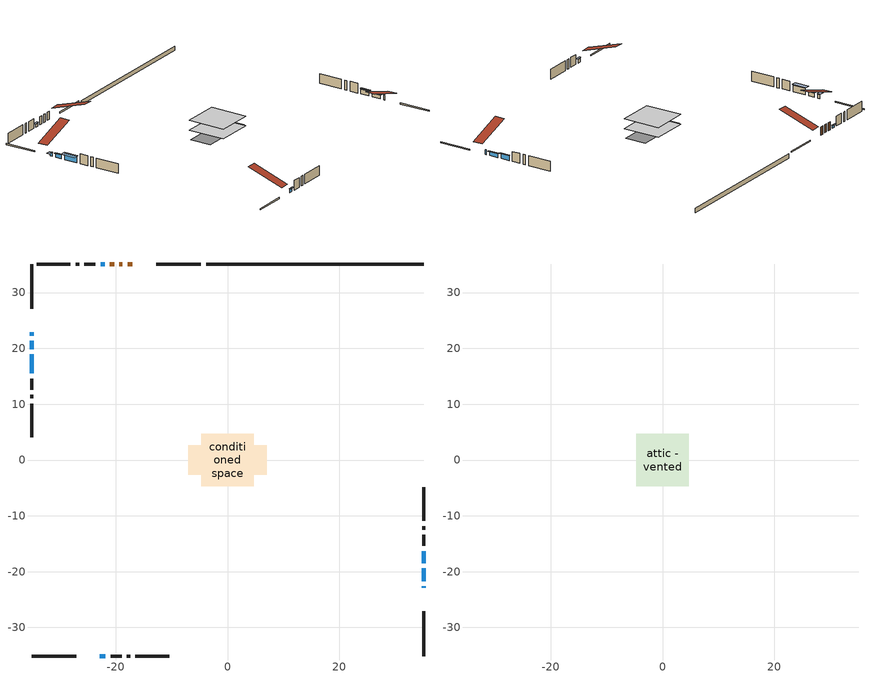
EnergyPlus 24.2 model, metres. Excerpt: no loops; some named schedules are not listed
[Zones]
conditioned space
 floor adiabatic (Floor2 construction): -4.34,-4.34 -4.34,4.34 4.34,4.34 4.34,-4.34 z1.07
 floor adiabatic (AdiabaticFloorConstruction): -4.71,-4.71 -4.71,4.71 4.71,4.71 4.71,-4.71 z1.07
 floor foundation (Slab1 construction): -7.07,-2.67 -7.07,2.67 7.07,2.67 7.07,-2.67 z0
 wall outside (RimJoist1 construction): -4.78,35.12 -12.77,35.12 / -35.12,-35.12 -27.13,-35.12 / -35.12,35.12 -35.12,27.13 / 35.12,-35.12 35.12,-27.13 z1.07:1.37
 wall outside (AdiabaticWallConstruction 1): -17.04,35.12 -17.89,35.12 / -18.82,35.12 -19.41,35.12 / -20.33,35.12 -21.05,35.12 z1.07:3.1
 wall outside (AdiabaticWallConstruction): -35.12,22.85 -35.12,22.29 / 35.12,-21.71 35.12,-19.42 z1.07:1.99; -35.12,21.37 -35.12,19.84 z1.07:2.01; -35.12,18.91 -35.12,15.51 z1.07:2.7; 35.12,-22.85 35.12,-22.64 z1.07:2.29; 35.12,-18.5 35.12,-16.31 z1.07:2.21; -21.98,35.12 -22.75,35.12 z1.07:1.73; -22.85,-35.12 -21.88,-35.12 z1.07:1.93
 wall outside (Wall1 construction): -23.67,35.12 -25.67,35.12 / -20.96,-35.12 -18.96,-35.12 / -35.12,14.58 -35.12,12.58 / 35.12,-15.38 35.12,-13.38 z1.07:3.51
 wall outside (Wall2 construction): -26.6,35.12 -27.21,35.12 / -18.03,-35.12 -17.42,-35.12 / -35.12,11.65 -35.12,11.04 / 35.12,-12.46 35.12,-11.84 z1.07:3.51
 wall outside (Wall3 construction): -28.14,35.12 -34.19,35.12 / -16.49,-35.12 -10.44,-35.12 / -35.12,10.11 -35.12,4.06 / 35.12,-10.92 35.12,-4.87 z1.07:3.51
 wall foundation (FoundationWall1 construction): 35.12,35.12 -3.85,35.12 z0:1.07
 window (WindowConstruction 6): -35.12,22.85 -35.12,22.29 z1.07:1.98
 window (WindowConstruction 4): -35.12,21.37 -35.12,19.84 z1.07:2.01
 window (WindowConstruction 5): -35.12,18.91 -35.12,15.51 z1.07:2.69
 window (WindowConstruction 7): 35.12,-22.85 35.12,-22.64 z1.07:2.29
 window (WindowConstruction): 35.12,-21.71 35.12,-19.42 z1.07:1.98
 window (WindowConstruction 1): 35.12,-18.5 35.12,-16.31 z1.07:2.21
 window (WindowConstruction 2): -21.98,35.12 -22.74,35.12 z1.07:1.73
 window (WindowConstruction 3): -22.85,-35.12 -21.89,-35.12 z1.07:1.93
 door (Door): -17.04,35.12 -17.89,35.12 z1.07:3.1
 door (Door 1): -18.82,35.12 -19.41,35.12 z1.07:3.1
 door (Door 2): -20.34,35.12 -21.05,35.12 z1.07:3.1
 ceiling adiabatic (AdiabaticFloorConstruction): 4.71,-4.71 4.71,4.71 -4.71,4.71 -4.71,-4.71 z1.07
attic - vented
 floor to conditioned space (Floor1 construction Reversed): -4.71,-4.71 -4.71,4.71 4.71,4.71 4.71,-4.71 z3.51
 roof outside (Roof1 construction): -16.11,35.12,3.51 -16.11,25.94,6.57 -13.7,25.94,6.57 -13.7,35.12,3.51; -23.78,-35.12,3.51 -23.78,-25.94,6.57 -26.2,-25.94,6.57 -26.2,-35.12,3.51; -35.12,23.78,3.51 -25.94,23.78,6.57 -25.94,26.2,6.57 -35.12,26.2,3.51; 35.12,-23.78,3.51 25.94,-23.78,6.57 25.94,-26.2,6.57 35.12,-26.2,3.51
shading: -35.12,22.15 -35.12,23 -36.34,23 -36.34,22.15 z2.13; -35.12,19.64 -35.12,21.57 -35.53,21.57 -35.53,19.64 z2.21; -35.12,15.36 -35.12,19.06 -36.34,19.06 -36.34,15.36 z2.84; 35.12,-19.22 35.12,-21.91 35.53,-21.91 35.53,-19.22 z2.19; 35.12,-16.11 35.12,-18.7 35.53,-18.7 35.53,-16.11 z2.41; -22.94,35.12 -21.78,35.12 -21.78,35.53 -22.94,35.53 z1.93; -21.69,-35.12 -23.05,-35.12 -23.05,-35.53 -21.69,-35.53 z2.13
[Building]
Building 1: Terrain=Suburbs
[Site:Location]
London AP_ON: Latitude {deg}=43.03; Longitude {deg}=-81.15; Time Zone {hr}=-5; Elevation {m}=278; Keep Site Location Information=Yes
[Site:GroundTemperature:Shallow]
3.98693, 1.93205, 1.76749, 2.74264, 6.6573, 10.5537, 13.9317, 16.0716, 16.2534, 14.513, 11.2211, 7.44421
[Site:WaterMainsTemperature]
Calculation Method=Schedule; Temperature Schedule=mains temperature schedule
[Material] Roughness=Rough; Thermal Absorptance=0.9
Name | Thickness {m} | Conductivity {W/m-K} | Density {kg/m3} | Specific Heat {J/kg-K} | Solar Absorptance | Visible Absorptance
asphalt or fiberglass shingles | 0.00635 | 0.162714 | 1121.4 | 1465.45 | 0.4 | 0.4
ceiling loosefill ins | 0.0846667 | 0.0480833 | 16.02 | 1046.75 | 0.7 | 0.7
ceiling stud and cavity | 0.1397 | 0.0915077 | 65.682 | 1177.47 | 0.7 | 0.7
concrete 4.0 in. | 0.1016 | 1.803125 | 2242.8 | 837.4 | 0.7 | 0.7
concrete 8.0 in. | 0.2032 | 1.803125 | 2242.8 | 837.4 | 0.7 | 0.7
door material | 0.04445 | 0.20624 | 512.64 | 1214.23 | 0.7 | 0.7
door material 1 | 0.04445 | 0.053851 | 512.64 | 1214.23 | 0.7 | 0.7
door material 2 | 0.04445 | 0.188738 | 512.64 | 1214.23 | 0.7 | 0.7
exterior vertical ins | 0.00108814 | 0.029427 | 32.04 | 1214.23 | 0.7 | 0.7
floor covering | 0.0127 | 0.0433444 | 54.468 | 1339.84 | 0.6 | 0.6
floor rigid ins; rim joist rigid ins | 0.051816 | 0.029427 | 32.04 | 1214.23 | 0.7 | 0.7
floor rigid ins 1; wall rigid ins | 0.512978 | 0.029427 | 32.04 | 1214.23 | 0.7 | 0.7
floor stud and cavity | 0.1397 | 1.30282 | 92.3553 | 1139.71 | 0.7 | 0.7
floor stud and cavity 1 | 0.1397 | 1.75129 | 37.0049 | 1207.88 | 0.7 | 0.7
furniture material conditioned space 1 | 0.1524 | 0.115458 | 640.8 | 1214.23 | 0.6 | 0.6
gypsum board | 0.0127 | 0.160291 | 801 | 837.4 | 0.6 | 0.6
osb sheathing 0.5 in. | 0.0127 | 0.115458 | 512.64 | 1214.23 | 0.7 | 0.7
osb sheathing 0.75 in. | 0.01905 | 0.115458 | 512.64 | 1214.23 | 0.7 | 0.7
osb sheathing 2.0 in. | 0.0508 | 0.115458 | 512.64 | 1214.23 | 0.7 | 0.7
rim joist stud and cavity | 0.0508 | 0.308293 | 125.044 | 1163.47 | 0.6 | 0.6
wall stud and cavity | 0.1397 | 0.124551 | 139.0536 | 1170.24 | 0.7 | 0.7
wall stud and cavity 1 | 0.1397 | 0.114156 | 139.0536 | 1170.24 | 0.7 | 0.7
wall stud and cavity 2 | 0.1397 | 0.109584 | 139.0536 | 1170.24 | 0.7 | 0.7
wall stud and cavity 3 | 0.0889 | 0.380278 | 52.3479 | 1209.89 | 0.7 | 0.7
wall stud and cavity 4 | 0.0889 | 0.391764 | 83.0341 | 1211.67 | 0.7 | 0.7
wood siding | 0.0254 | 0.102417 | 544.68 | 1172.36 | 0.4 | 0.4
wood siding 1; wood siding 2; wood siding 3 | 0.0254 | 0.102417 | 544.68 | 1172.36 | 0.7 | 0.7
[WindowMaterial:SimpleGlazingSystem]
Name | U-Factor {W/m2-K} | Solar Heat Gain Coefficient
WindowMaterial | 2.52614 | 0.46
WindowMaterial 1 | 2.40009 | 0.51
WindowMaterial 2 | 2.61131 | 0.42
WindowMaterial 3 | 2.4881 | 0.48
WindowMaterial 4 | 2.518193 | 0.46
WindowMaterial 5 | 2.137767 | 0.61
WindowMaterial 6 | 3.04227 | 0.45
WindowMaterial 7 | 5.00743 | 0.62
[Construction]
AdiabaticFloorConstruction: floor stud and cavity 1, floor rigid ins 1, osb sheathing 0.75 in., floor covering
AdiabaticWallConstruction: wood siding 2, wall rigid ins, wall stud and cavity 3, gypsum board
AdiabaticWallConstruction 1: wood siding 3, wall rigid ins, wall stud and cavity 3, gypsum board
Door: door material
Door 1: door material 1
Door 2: door material 2
Floor1 construction Reversed: gypsum board, ceiling stud and cavity, ceiling loosefill ins
Floor2 construction: floor stud and cavity, floor rigid ins, osb sheathing 0.75 in., floor covering
FoundationWall1 construction: concrete 8.0 in.
furniture construction conditioned space 1: furniture material conditioned space 1
PartitionWallConstruction: gypsum board, wall stud and cavity 4, gypsum board
RimJoist1 construction: wood siding 1, rim joist rigid ins, osb sheathing 2.0 in., rim joist stud and cavity
Roof1 construction: asphalt or fiberglass shingles
Slab1 construction: concrete 4.0 in.
Wall1 construction: wood siding, osb sheathing 0.5 in., wall stud and cavity, gypsum board
Wall2 construction: wood siding, osb sheathing 0.5 in., wall stud and cavity 1, gypsum board
Wall3 construction: wood siding, osb sheathing 0.5 in., wall stud and cavity 2, gypsum board
WindowConstruction: WindowMaterial
WindowConstruction 1: WindowMaterial 1
WindowConstruction 2: WindowMaterial 2
WindowConstruction 3: WindowMaterial 3
WindowConstruction 4: WindowMaterial 4
WindowConstruction 5: WindowMaterial 5
WindowConstruction 6: WindowMaterial 6
WindowConstruction 7: WindowMaterial 7
[Zone] Multiplier=1; Part of Total Floor Area=Yes
Name | Volume {m3}
attic - vented | 44.0434
conditioned space | 216.3
[Space]
Name | Zone | Volume {m3}
attic - vented 1 | attic - vented | 44.0434
conditioned space 1 | conditioned space | 216.3
[ZoneInfiltration:EffectiveLeakageArea]
infil attic - vented 1: Zone or Space=attic - vented 1; Schedule=Always On Discrete; Effective Air Leakage Area {cm2}=3871.42; Stack Coefficient=0.000212654; Wind Coefficient=9.85274e-06
[ZoneMixing]
whole house fan mix: Zone or Space=attic - vented; Schedule=Always On Continuous; Design Flow Rate Calculation Method=Flow/Zone; Design Flow Rate {m3/s}=0; Source Zone or Space=conditioned space
[SurfaceProperty:ExposedFoundationPerimeter]
Slab1: Exposed Perimeter Calculation Method=TotalExposedPerimeter; Total Exposed Perimeter {m}=38.966
[InternalMass] Zone or ZoneList=conditioned space; Space or SpaceList=conditioned space 1
Name | Construction | Surface Area {m2}
furniture mass conditioned space 1 | furniture construction conditioned space 1 | 95.872
partition wall mass | PartitionWallConstruction | 164.19
[Lights]
interior lighting: Zone or ZoneList or Space or SpaceList=conditioned space 1; Schedule=interior lighting schedule; Design Level Calculation Method=LightingLevel; Lighting Level {W}=343.2; Return Air Fraction=0; Fraction Radiant=0.6; Fraction Visible=0.2; Fraction Replaceable=1
[People]
occupants: Zone or ZoneList or Space or SpaceList=conditioned space 1; Number of People Schedule=occupants schedule; Number of People Calculation Method=People; Number of People=3; Fraction Radiant=0.314171; Sensible Heat Fraction=0.56303; Activity Level Schedule=occupants activity schedule; Carbon Dioxide Generation Rate {m3/s-W}=0; Enable ASHRAE 55 Comfort Warnings=No; Mean Radiant Temperature Calculation Type=EnclosureAveraged
[ElectricEquipment] Zone or ZoneList or Space or SpaceList=conditioned space 1; Design Level Calculation Method=EquipmentLevel
Name | Schedule | Design Level {W} | Fraction Latent | Fraction Radiant | Fraction Lost
clothes dryer | clothes dryer schedule | 140.772 | 0.015 | 0.081 | 0.85
clothes washer | clothes washer schedule | 32.1985 | 0.03 | 0.162 | 0.7
cooking range | cooking range schedule | 215.147 | 0.08 | 0.432 | 0.2
dishwasher | dishwasher schedule | 66.8632 | 0.3 | 0.18 | 0.4
fridge | fridge schedule | 72.9452 | 0 | 0.6 | 0
mech vent bath fan 0 | mech vent bath fan 0 schedule | 50.2 | 0 | 0 | 1
mech vent house fan | mech vent house fan schedule | 0 | 0 | 0 | 1
mech vent house fan cfis | mech vent house fan cfis schedule | 0 | 0 | 0 | 0
misc plug loads | misc plug loads schedule | 494.7 | 0.045 | 0.513 | 0.1
whole house fan | Always On Discrete | 0 | 0 | 0 | 1
[OtherEquipment] Zone or ZoneList or Space or SpaceList=conditioned space 1; Design Level Calculation Method=EquipmentLevel
Name | Fuel Type | Schedule | Design Level {W} | Fraction Latent | Fraction Radiant | Fraction Lost
clothes dryer 1 | Electricity | clothes dryer schedule | 0 | 0.015 | 0.081 | 0.85
cooking range 1 | Electricity | cooking range schedule | 0 | 0.08 | 0.432 | 0.2
general water use latent | None | general water use schedule | 62.594 | 1 | 0 | 0
general water use sensible | None | general water use schedule | -61.6891 | 0 | 0.6 | 0
mech vent house fan latent load | None | Always On Discrete | 0 | 1 | 0 | 0
mech vent house fan sensible load | None | Always On Discrete | 0 | 0 | 0 | 0
water heater energy adjustment1 | NaturalGas | Always On Discrete | 0.01 | 0 | 0 | 1
[ZoneInfiltration:DesignFlowRate] Zone or ZoneList or Space or SpaceList=conditioned space 1; Schedule=Always On Discrete; Design Flow Rate Calculation Method=Flow/Zone; Design Flow Rate {m3/s}=0
infil flow; natural vent flow; whole house fan flow
[AvailabilityManager:Scheduled]
furnace airloop Availability Manager: Schedule=Always On Discrete
[Foundation:Kiva]
Foundation Kiva 1: Initial Indoor Air Temperature {C}=18; Wall Height Above Grade {m}=1.07; Wall Depth Below Slab {m}=0.2032; Custom Block Material Name 1=exterior vertical ins; Custom Block Depth 1 {m}=1.07; Custom Block X Position 1 {m}=0.2032; Custom Block Z Position 1 {m}=0
[Foundation:Kiva:Settings]
Soil Conductivity {W/m-K}=0.849921; Soil Density {kg/m3}=1842.3; Soil Specific Heat {J/kg-K}=418.7; Ground Solar Absorptivity=0.9; Ground Thermal Absorptivity=0.9; Ground Surface Roughness {m}=0.03; Far-Field Width {m}=40; Deep-Ground Boundary Condition=ZeroFlux; Deep-Ground Depth {m}=40; Minimum Cell Dimension {m}=0.2; Maximum Cell Growth Coefficient=3; Simulation Timestep=Timestep
[Exterior:Lights]
exterior lighting: Schedule=exterior lighting schedule; Design Level {W}=75.6
[EnergyManagementSystem:GlobalVariable]
furnace_airloop_Fan_RTF
infil_program_Qfan
infil_program_Qinf
natural_vent_program_Qnv
natural_vent_program_Qwhf
[EnergyManagementSystem:Sensor]
Name | Output:Variable or Output:Meter Index Key | Output:Variable or Output:Meter
airflow_gain | infil flow | Infiltration Sensible Heat Gain Energy
airflow_gain_1 | natural vent flow | Infiltration Sensible Heat Gain Energy
airflow_gain_2 | whole house fan flow | Infiltration Sensible Heat Gain Energy
airflow_loss | infil flow | Infiltration Sensible Heat Loss Energy
airflow_loss_1 | natural vent flow | Infiltration Sensible Heat Loss Energy
airflow_loss_2 | whole house fan flow | Infiltration Sensible Heat Loss Energy
clg_load_cond |  | Cooling:EnergyTransfer:Zone:CONDITIONED SPACE
clg_sp_s; clg_sp_s_1 | cooling setpoint | Schedule Value
clothes_dryer_exhaust_0_sch_s | clothes dryer exhaust 0 schedule | Schedule Value
cool_season | cooling season schedule | Schedule Value
htg_load_cond |  | Heating:EnergyTransfer:Zone:CONDITIONED SPACE
htg_sp_s; htg_sp_s_1 | heating setpoint | Schedule Value
ig_ee_conv | clothes dryer | Electric Equipment Convective Heating Energy
ig_ee_conv_2 | cooking range | Electric Equipment Convective Heating Energy
ig_ee_conv_4 | fridge | Electric Equipment Convective Heating Energy
ig_ee_conv_5 | misc plug loads | Electric Equipment Convective Heating Energy
ig_ee_conv_6 | whole house fan | Electric Equipment Convective Heating Energy
ig_ee_rad | clothes dryer | Electric Equipment Radiant Heating Energy
ig_ee_rad_2 | cooking range | Electric Equipment Radiant Heating Energy
ig_ee_rad_4 | fridge | Electric Equipment Radiant Heating Energy
ig_ee_rad_5 | misc plug loads | Electric Equipment Radiant Heating Energy
ig_ee_rad_6 | whole house fan | Electric Equipment Radiant Heating Energy
ig_lgt_conv | interior lighting | Lights Convective Heating Energy
ig_lgt_rad | interior lighting | Lights Radiant Heating Energy
ig_lgt_vis | interior lighting | Lights Visible Radiation Heating Energy
ig_oe_conv | clothes dryer 1 | Other Equipment Convective Heating Energy
ig_oe_conv_1 | cooking range 1 | Other Equipment Convective Heating Energy
ig_oe_conv_2 | general water use latent | Other Equipment Convective Heating Energy
ig_oe_conv_3 | general water use sensible | Other Equipment Convective Heating Energy
ig_oe_conv_4 | water heater energy adjustment1 | Other Equipment Convective Heating Energy
ig_oe_rad | clothes dryer 1 | Other Equipment Radiant Heating Energy
ig_oe_rad_1 | cooking range 1 | Other Equipment Radiant Heating Energy
ig_oe_rad_2 | general water use latent | Other Equipment Radiant Heating Energy
ig_oe_rad_3 | general water use sensible | Other Equipment Radiant Heating Energy
ig_oe_rad_4 | water heater energy adjustment1 | Other Equipment Radiant Heating Energy
ig_ppl_conv | occupants | People Convective Heating Energy
ig_ppl_rad | occupants | People Radiant Heating Energy
im_conv | furniture mass conditioned space 1 | Surface Inside Face Convection Heat Gain Energy
im_conv_1 | partition wall mass | Surface Inside Face Convection Heat Gain Energy
im_ig | furniture mass conditioned space 1 | Surface Inside Face Internal Gains Radiation Heat Gain Energy
im_ig_1 | partition wall mass | Surface Inside Face Internal Gains Radiation Heat Gain Energy
im_lgt | furniture mass conditioned space 1 | Surface Inside Face Lights Radiation Heat Gain Energy
im_lgt_1 | partition wall mass | Surface Inside Face Lights Radiation Heat Gain Energy
im_sol | furniture mass conditioned space 1 | Surface Inside Face Solar Radiation Heat Gain Energy
im_sol_1 | partition wall mass | Surface Inside Face Solar Radiation Heat Gain Energy
im_surf | furniture mass conditioned space 1 | Surface Inside Face Net Surface Thermal Radiation Heat Gain Energy
im_surf_1 | partition wall mass | Surface Inside Face Net Surface Thermal Radiation Heat Gain Energy
mech_vent_bath_fan_0_sch_s | mech vent bath fan 0 schedule | Schedule Value
mv_conv | mech vent bath fan 0 | Electric Equipment Convective Heating Energy
mv_conv_1 | mech vent house fan | Electric Equipment Convective Heating Energy
mv_conv_2 | mech vent house fan cfis | Electric Equipment Convective Heating Energy
mv_conv_3 | mech vent house fan latent load | Other Equipment Convective Heating Energy
mv_conv_4 | mech vent house fan sensible load | Other Equipment Convective Heating Energy
mv_rad | mech vent bath fan 0 | Electric Equipment Radiant Heating Energy
mv_rad_1 | mech vent house fan | Electric Equipment Radiant Heating Energy
mv_rad_2 | mech vent house fan cfis | Electric Equipment Radiant Heating Energy
mv_rad_3 | mech vent house fan latent load | Other Equipment Radiant Heating Energy
mv_rad_4 | mech vent house fan sensible load | Other Equipment Radiant Heating Energy
natural_vent_s | natural vent schedule | Schedule Value
out_pb_s |  | Site Outdoor Air Barometric Pressure
out_wt_s |  | Site Outdoor Air Humidity Ratio
site_vw_s |  | Site Wind Speed
ss_back_out | Window1 | Surface Window Shortwave from Zone Back Out Window Heat Transfer Rate
ss_back_out_1 | Window10 | Surface Window Shortwave from Zone Back Out Window Heat Transfer Rate
ss_back_out_2 | Window12 | Surface Window Shortwave from Zone Back Out Window Heat Transfer Rate
ss_back_out_3 | Window2 | Surface Window Shortwave from Zone Back Out Window Heat Transfer Rate
ss_back_out_4 | Window3 | Surface Window Shortwave from Zone Back Out Window Heat Transfer Rate
ss_back_out_5 | Window6 | Surface Window Shortwave from Zone Back Out Window Heat Transfer Rate
ss_back_out_6 | Window8 | Surface Window Shortwave from Zone Back Out Window Heat Transfer Rate
ss_back_out_7 | Window9 | Surface Window Shortwave from Zone Back Out Window Heat Transfer Rate
ss_conv | Door1 | Surface Inside Face Convection Heat Gain Energy
ss_conv_1 | Door2 | Surface Inside Face Convection Heat Gain Energy
ss_conv_10 | Window9 | Surface Inside Face Convection Heat Gain Energy
ss_conv_2 | Door3 | Surface Inside Face Convection Heat Gain Energy
ss_conv_3 | Window1 | Surface Inside Face Convection Heat Gain Energy
ss_conv_4 | Window10 | Surface Inside Face Convection Heat Gain Energy
ss_conv_5 | Window12 | Surface Inside Face Convection Heat Gain Energy
ss_conv_6 | Window2 | Surface Inside Face Convection Heat Gain Energy
ss_conv_7 | Window3 | Surface Inside Face Convection Heat Gain Energy
ss_conv_8 | Window6 | Surface Inside Face Convection Heat Gain Energy
ss_conv_9 | Window8 | Surface Inside Face Convection Heat Gain Energy
ss_ig | Door1 | Surface Inside Face Internal Gains Radiation Heat Gain Energy
ss_ig_1 | Door2 | Surface Inside Face Internal Gains Radiation Heat Gain Energy
ss_ig_10 | Window9 | Surface Inside Face Internal Gains Radiation Heat Gain Energy
ss_ig_2 | Door3 | Surface Inside Face Internal Gains Radiation Heat Gain Energy
ss_ig_3 | Window1 | Surface Inside Face Internal Gains Radiation Heat Gain Energy
ss_ig_4 | Window10 | Surface Inside Face Internal Gains Radiation Heat Gain Energy
ss_ig_5 | Window12 | Surface Inside Face Internal Gains Radiation Heat Gain Energy
ss_ig_6 | Window2 | Surface Inside Face Internal Gains Radiation Heat Gain Energy
ss_ig_7 | Window3 | Surface Inside Face Internal Gains Radiation Heat Gain Energy
ss_ig_8 | Window6 | Surface Inside Face Internal Gains Radiation Heat Gain Energy
ss_ig_9 | Window8 | Surface Inside Face Internal Gains Radiation Heat Gain Energy
ss_lgt | Door1 | Surface Inside Face Lights Radiation Heat Gain Energy
ss_lgt_1 | Door2 | Surface Inside Face Lights Radiation Heat Gain Energy
ss_lgt_2 | Door3 | Surface Inside Face Lights Radiation Heat Gain Energy
ss_sol | Door1 | Surface Inside Face Solar Radiation Heat Gain Energy
ss_sol_1 | Door2 | Surface Inside Face Solar Radiation Heat Gain Energy
ss_sol_2 | Door3 | Surface Inside Face Solar Radiation Heat Gain Energy
ss_surf | Door1 | Surface Inside Face Net Surface Thermal Radiation Heat Gain Energy
ss_surf_1 | Door2 | Surface Inside Face Net Surface Thermal Radiation Heat Gain Energy
ss_surf_10 | Window9 | Surface Inside Face Net Surface Thermal Radiation Heat Gain Energy
ss_surf_2 | Door3 | Surface Inside Face Net Surface Thermal Radiation Heat Gain Energy
ss_surf_3 | Window1 | Surface Inside Face Net Surface Thermal Radiation Heat Gain Energy
ss_surf_4 | Window10 | Surface Inside Face Net Surface Thermal Radiation Heat Gain Energy
ss_surf_5 | Window12 | Surface Inside Face Net Surface Thermal Radiation Heat Gain Energy
ss_surf_6 | Window2 | Surface Inside Face Net Surface Thermal Radiation Heat Gain Energy
ss_surf_7 | Window3 | Surface Inside Face Net Surface Thermal Radiation Heat Gain Energy
ss_surf_8 | Window6 | Surface Inside Face Net Surface Thermal Radiation Heat Gain Energy
ss_surf_9 | Window8 | Surface Inside Face Net Surface Thermal Radiation Heat Gain Energy
ss_trans_in | Window1 | Surface Window Transmitted Solar Radiation Rate
ss_trans_in_1 | Window10 | Surface Window Transmitted Solar Radiation Rate
ss_trans_in_2 | Window12 | Surface Window Transmitted Solar Radiation Rate
ss_trans_in_3 | Window2 | Surface Window Transmitted Solar Radiation Rate
ss_trans_in_4 | Window3 | Surface Window Transmitted Solar Radiation Rate
ss_trans_in_5 | Window6 | Surface Window Transmitted Solar Radiation Rate
ss_trans_in_6 | Window8 | Surface Window Transmitted Solar Radiation Rate
ss_trans_in_7 | Window9 | Surface Window Transmitted Solar Radiation Rate
ss_trans_out | Window1 | Surface Inside Face Initial Transmitted Diffuse Transmitted Out Window Solar Radiation Rate
ss_trans_out_1 | Window10 | Surface Inside Face Initial Transmitted Diffuse Transmitted Out Window Solar Radiation Rate
ss_trans_out_2 | Window12 | Surface Inside Face Initial Transmitted Diffuse Transmitted Out Window Solar Radiation Rate
ss_trans_out_3 | Window2 | Surface Inside Face Initial Transmitted Diffuse Transmitted Out Window Solar Radiation Rate
ss_trans_out_4 | Window3 | Surface Inside Face Initial Transmitted Diffuse Transmitted Out Window Solar Radiation Rate
ss_trans_out_5 | Window6 | Surface Inside Face Initial Transmitted Diffuse Transmitted Out Window Solar Radiation Rate
ss_trans_out_6 | Window8 | Surface Inside Face Initial Transmitted Diffuse Transmitted Out Window Solar Radiation Rate
ss_trans_out_7 | Window9 | Surface Inside Face Initial Transmitted Diffuse Transmitted Out Window Solar Radiation Rate
s_conv | Floor1 | Surface Inside Face Convection Heat Gain Energy
s_conv_1 | Floor2 | Surface Inside Face Convection Heat Gain Energy
s_conv_10 | Wall1:0 | Surface Inside Face Convection Heat Gain Energy
s_conv_11 | Wall1:180 | Surface Inside Face Convection Heat Gain Energy
s_conv_12 | Wall1:270 | Surface Inside Face Convection Heat Gain Energy
s_conv_13 | Wall1:90 | Surface Inside Face Convection Heat Gain Energy
s_conv_14 | Wall2:0 | Surface Inside Face Convection Heat Gain Energy
s_conv_15 | Wall2:180 | Surface Inside Face Convection Heat Gain Energy
s_conv_16 | Wall2:270 | Surface Inside Face Convection Heat Gain Energy
s_conv_17 | Wall2:90 | Surface Inside Face Convection Heat Gain Energy
s_conv_18 | Wall3:0 | Surface Inside Face Convection Heat Gain Energy
s_conv_19 | Wall3:180 | Surface Inside Face Convection Heat Gain Energy
s_conv_2 | FoundationWall1 | Surface Inside Face Convection Heat Gain Energy
s_conv_20 | Wall3:270 | Surface Inside Face Convection Heat Gain Energy
s_conv_21 | Wall3:90 | Surface Inside Face Convection Heat Gain Energy
s_conv_3 | inferred conditioned ceiling | Surface Inside Face Convection Heat Gain Energy
s_conv_4 | inferred conditioned floor | Surface Inside Face Convection Heat Gain Energy
s_conv_5 | RimJoist1:0 | Surface Inside Face Convection Heat Gain Energy
s_conv_6 | RimJoist1:180 | Surface Inside Face Convection Heat Gain Energy
s_conv_7 | RimJoist1:270 | Surface Inside Face Convection Heat Gain Energy
s_conv_8 | RimJoist1:90 | Surface Inside Face Convection Heat Gain Energy
s_conv_9 | Slab1 | Surface Inside Face Convection Heat Gain Energy
s_ig | Floor1 | Surface Inside Face Internal Gains Radiation Heat Gain Energy
s_ig_1 | Floor2 | Surface Inside Face Internal Gains Radiation Heat Gain Energy
s_ig_10 | Wall1:0 | Surface Inside Face Internal Gains Radiation Heat Gain Energy
s_ig_11 | Wall1:180 | Surface Inside Face Internal Gains Radiation Heat Gain Energy
s_ig_12 | Wall1:270 | Surface Inside Face Internal Gains Radiation Heat Gain Energy
s_ig_13 | Wall1:90 | Surface Inside Face Internal Gains Radiation Heat Gain Energy
s_ig_14 | Wall2:0 | Surface Inside Face Internal Gains Radiation Heat Gain Energy
s_ig_15 | Wall2:180 | Surface Inside Face Internal Gains Radiation Heat Gain Energy
s_ig_16 | Wall2:270 | Surface Inside Face Internal Gains Radiation Heat Gain Energy
